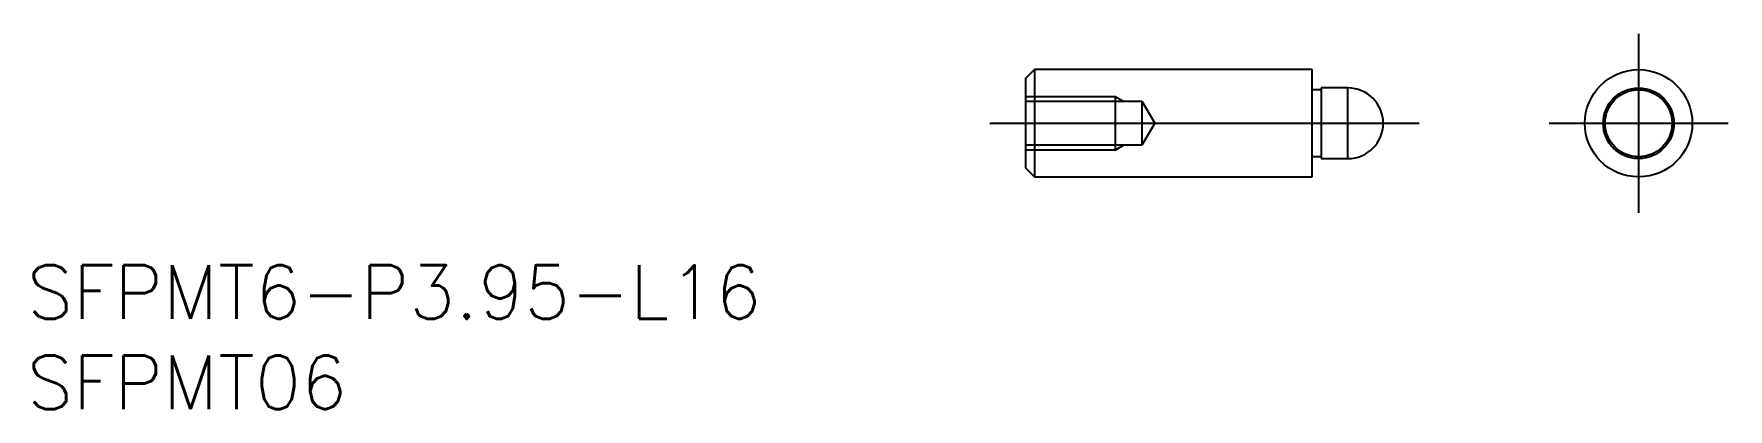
# Model space of a CAD drawing. Extents: x -55.4 to 39.2, y -16 to 5.
import ezdxf

# ---------------------------------------------------------------- set-up
doc = ezdxf.new("R2010")
doc.units = 0
doc.linetypes.add('CENTER', pattern=[50.8, 31.75, -6.35, 6.35, -6.35])
doc.linetypes.add('DASHED', pattern=[19.05, 12.7, -6.35])
doc.layers.get('0').update_dxf_attribs({"linetype": 'CONTINUOUS'})
doc.layers.add('CENTER', color=1, linetype='CENTER')
doc.styles.get("Standard").update_dxf_attribs({"font": 'txt.shx', "height": 3, "bigfont": 'bigfont.shx'})

# ---------------------------------------------------------------- blocks, each defined once
blk = doc.blocks.new('*U2')
at = {"color": 7, "linetype": 'CONTINUOUS'}
blk.add_text('SFPMT6-P3.95-L16', height=3, dxfattribs=at).set_placement((-55.777, -10.934))
blk = doc.blocks.new('*U3')
at = {"color": 7, "linetype": 'CONTINUOUS'}
blk.add_text('SFPMT06', height=3, dxfattribs=at).set_placement((-55.777, -15.982))

msp = doc.modelspace()

# ---------------------------------------------------------------- linework, layer by layer
at = {"color": 7, "linetype": 'CONTINUOUS'}
for p, q in [((0, 2.5), (0.5, 3)), ((16, 3), (0.5, 3)), ((0.5, 3), (0.5, -3)), ((16, -3), (16, 3)), ((0, 2.5), (0, -2.5)), ((16.5, 1.975), (16.5, -1.975)), ((18, 1.975), (16.5, 1.975)), ((18, -1.975), (18, 1.975)), ((16.5, 1.875), (16, 1.875)), ((16.5, -1.875), (16, -1.875)), ((0, -2.5), (0.5, -3)), ((16.5, -1.975), (18, -1.975)), ((0.5, -3), (16, -3))]:
    msp.add_line(p, q, dxfattribs=at)
at = {"color": 3, "linetype": 'DASHED'}
for p, q in [((0, 1.5), (5, 1.5)), ((0, 1.23), (6.5, 1.23)), ((5, 1.5), (5, -1.5)), ((5, 1.5), (5.469, 1.23)), ((6.5, 1.23), (7.21, 0)), ((6.5, 1.23), (6.5, -1.229)), ((7.21, 0), (6.5, -1.229)), ((6.5, -1.229), (0, -1.229)), ((5, -1.5), (0, -1.5)), ((5, -1.5), (5.469, -1.229))]:
    msp.add_line(p, q, dxfattribs=at)
at = {"color": 7, "linetype": 'CONTINUOUS'}
for radius in [3, 1.975]:
    msp.add_circle((34.238, 0), radius, dxfattribs=at)
at = {"color": 3, "linetype": 'DASHED'}
msp.add_circle((34.238, 0), 1.875, dxfattribs=at)
at = {"color": 7, "linetype": 'CONTINUOUS'}
msp.add_arc((18, 0), 1.975, 270, 90, dxfattribs=at)
at = {"layer": 'CENTER', "color": 1, "linetype": 'CENTER'}
for p, q in [((34.238, 5), (34.238, -5)), ((-2, 0), (21.975, 0)), ((29.238, 0), (39.238, 0))]:
    msp.add_line(p, q, dxfattribs=at)

# ---------------------------------------------------------------- block references
at = {"color": 7, "linetype": 'CONTINUOUS'}
for name in ['*U2', '*U3']:
    msp.add_blockref(name, (0, 0), dxfattribs=at)

doc.saveas('drawing.dxf')
